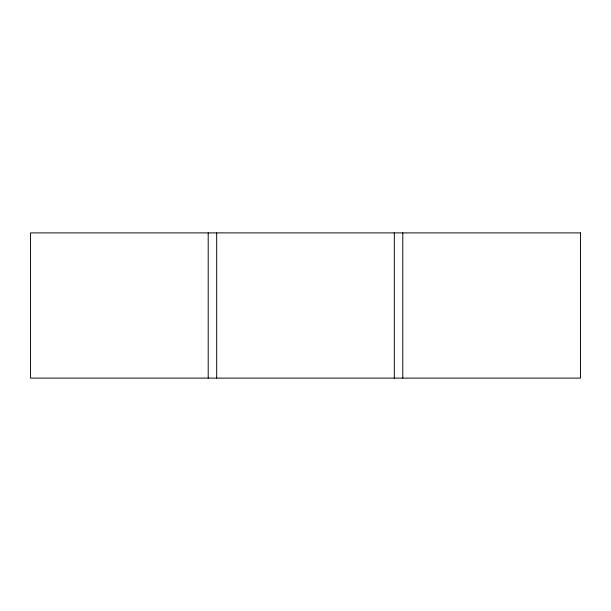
<?xml version="1.0" encoding="UTF-8"?>
<svg xmlns="http://www.w3.org/2000/svg" width="611" height="611" viewBox="0 0 611 611"><rect width="100%" height="100%" fill="white"/><g stroke="black" fill="none" stroke-linecap="round" stroke-linejoin="round"><path stroke-width="0.92" d="M402.794 232.89L402.794 378.11M394.324 232.89L394.324 378.11M216.676 232.89L216.676 378.11M208.206 232.89L208.206 378.11M580.45 232.89L30.55 232.89L30.55 378.11L580.45 378.11L580.45 232.89"/></g></svg>
